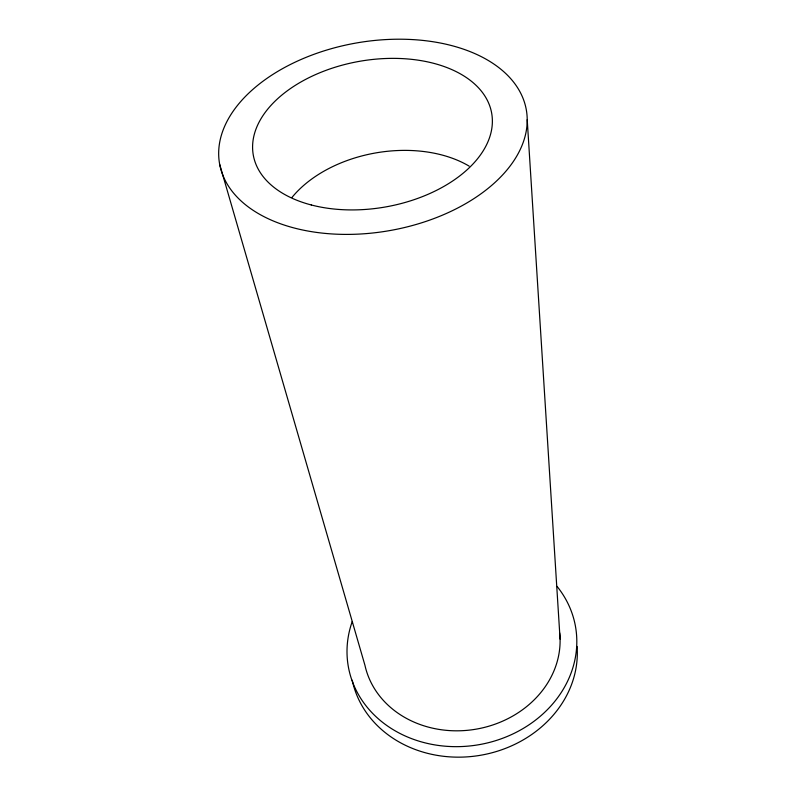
<?xml version="1.0" encoding="UTF-8"?>
<svg xmlns="http://www.w3.org/2000/svg" width="797" height="797" viewBox="0 0 797 797"><rect width="100%" height="100%" fill="white"/><g stroke="black" fill="none" stroke-linecap="round" stroke-linejoin="round"><path stroke-width="1.2" d="M219.723 164.531L364.936 665.256A98.818 85.279 -9.9 0 0 475.42 729.275A98.818 85.279 -9.9 0 0 559.673 632.858M527.216 119.689A155.714 95.271 -9.9 0 1 296.464 228.58A155.714 95.271 -9.9 0 1 295.159 62.156A155.714 95.271 -9.9 0 1 527.216 119.689L560.082 639.064M557.053 586.393A115.346 99.585 -9.9 0 1 478.688 744.737A115.346 99.585 -9.9 0 1 352.214 621.58M577.078 646.427A113.881 98.948 -9.9 0 1 477.841 755.705A113.881 98.948 -9.9 0 1 352.244 680.259M292.021 197.397A113.054 74.221 -9.9 0 1 469.184 166.155M311.288 204.968A121.024 73.972 -9.9 0 0 492.367 122.071A121.024 73.972 -9.9 0 0 313.779 75.386A121.024 73.972 -9.9 0 0 311.288 204.968"/></g></svg>
